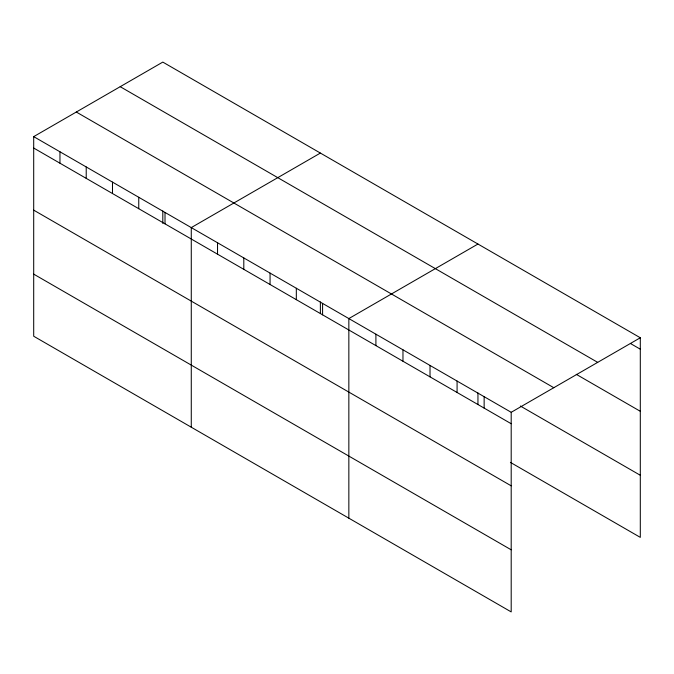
<?xml version="1.0" encoding="UTF-8"?>
<svg xmlns="http://www.w3.org/2000/svg" width="674" height="674" viewBox="0 0 674 674"><rect width="100%" height="100%" fill="white"/><g stroke="black" fill="none" stroke-linecap="round" stroke-linejoin="round"><path stroke-width="1.01" d="M33.7 136.628L511.195 412.303L511.195 611.908L33.7 336.233L33.7 136.628L162.805 62.092L640.3 337.767L640.3 537.372L510.42 462.389M320.377 153.065L191.273 227.601L191.273 427.206M477.95 244.039L348.846 318.575L348.846 518.18M511.195 412.303L640.3 337.767M630.375 343.462L640.3 349.191M120.199 86.685L597.695 362.368M576.262 374.323L640.3 411.292M76.305 112.027L553.801 387.71M520.345 406.018L640.3 475.271M33.7 148.044L511.195 423.727M33.7 210.145L511.195 485.828M33.7 274.133L511.195 549.807M484.143 396.683L484.143 408.107M477.95 392.925L477.95 404.316M457.082 381.063L457.082 392.487M430.02 365.443L430.02 376.859M402.968 349.823L402.968 361.239M375.907 334.194L375.907 345.619M322.585 303.41L322.585 314.834M320.377 301.952L320.377 313.334M296.324 288.253L296.324 299.669M270.063 273.088L270.063 284.512M243.803 257.923L243.803 269.347M217.534 242.766L217.534 254.182M165.012 212.436L165.012 223.861M162.805 210.979L162.805 223.397M138.751 197.271L138.751 208.696M112.491 182.115L112.491 193.531M86.221 166.95L86.221 178.374M59.961 151.785L59.961 163.209"/></g></svg>
